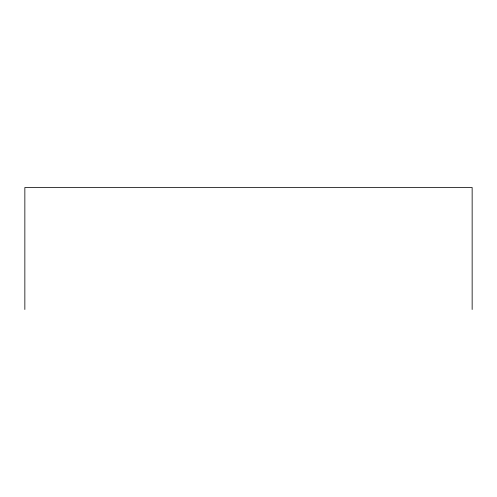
<?xml version="1.0" encoding="UTF-8"?>
<svg xmlns="http://www.w3.org/2000/svg" width="497" height="497" viewBox="0 0 497 497"><rect width="100%" height="100%" fill="white"/><g stroke="black" fill="none" stroke-linecap="round" stroke-linejoin="round"><path stroke-width="0.75" d="M472.15 309.494L472.15 187.506L24.85 187.506L24.85 309.494"/></g></svg>
